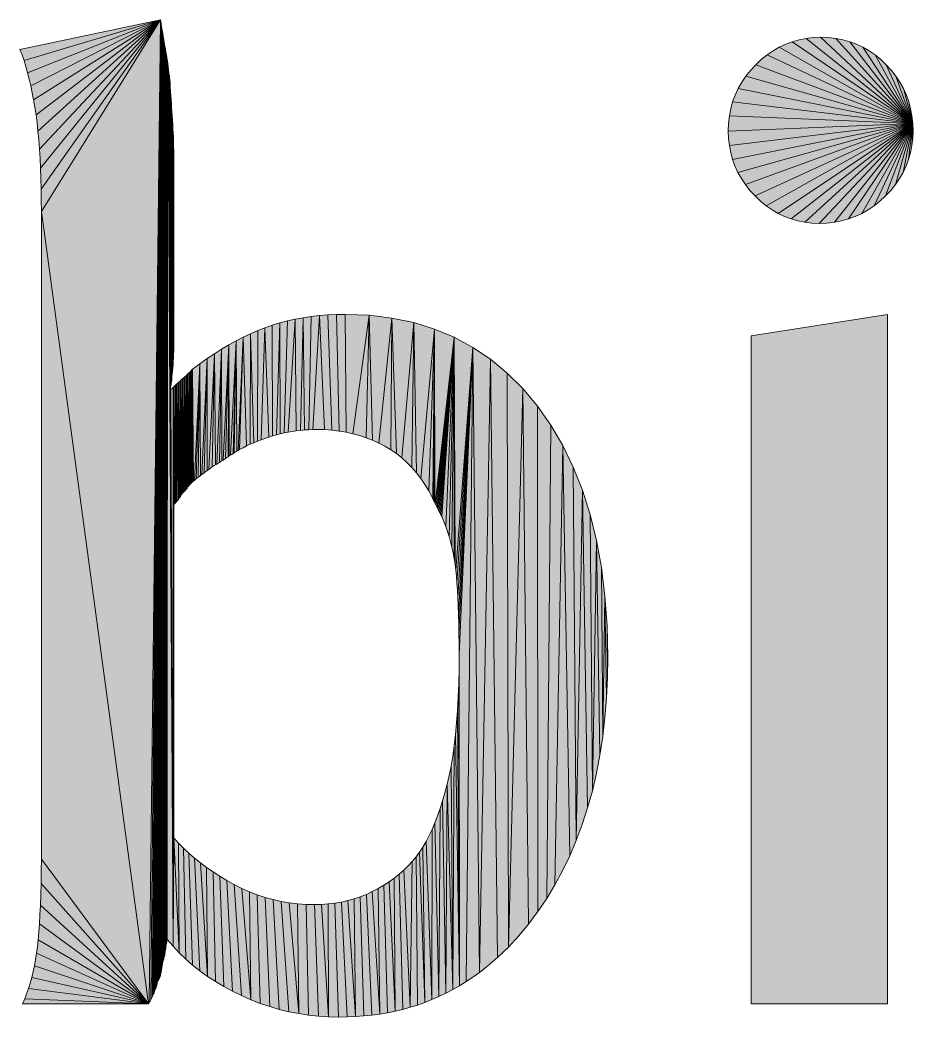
# Model space of a CAD drawing. Header units: inches. Extents: x 0 to 841, y 0 to 594.
# Drawn here: x 773.41 to 778.22, y 62.63 to 68 of the extents above; entities that cross this region are included whole.
import ezdxf

# ---------------------------------------------------------------- set-up
doc = ezdxf.new("R2010")
doc.units = ezdxf.units.IN
doc.header["$MEASUREMENT"] = 0
doc.layers.add('BG 0', color=7, linetype='Continuous')

msp = doc.modelspace()

# ---------------------------------------------------------------- hatches: boundary and pattern name
at = {"layer": 'BG 0', "linetype": 'Continuous'}
for points in [[(774.168, 67.9966), (773.4115, 67.8381), (773.4227, 67.8087), (773.4334, 67.7779)], [(774.168, 67.9966), (773.4334, 67.7779), (773.4435, 67.7458), (773.453, 67.7125)], [(774.168, 67.9966), (773.453, 67.7125), (773.4619, 67.6778), (773.4703, 67.6419)], [(774.168, 67.9966), (773.4703, 67.6419), (773.4781, 67.6046), (773.4853, 67.5661)], [(774.168, 67.9966), (773.4853, 67.5661), (773.4919, 67.5262), (773.4979, 67.4851)], [(774.168, 67.9966), (773.4979, 67.4851), (773.5034, 67.4423), (773.5084, 67.3974)], [(774.168, 67.9966), (773.5084, 67.3974), (773.5127, 67.3506), (773.5164, 67.3018)], [(774.168, 67.9966), (773.5164, 67.3018), (773.5196, 67.2509), (773.5222, 67.198)], [(774.168, 67.9966), (773.5222, 67.198), (773.5242, 67.1431), (773.5256, 67.0862)], [(774.168, 67.9966), (773.5256, 67.0862), (773.5265, 67.0273), (773.5268, 66.9663)], [(774.1032, 62.701), (774.1074, 62.7081), (774.168, 67.9966), (773.5268, 66.9663)], [(774.168, 67.9966), (774.1074, 62.7081), (774.1114, 62.7151), (774.1152, 62.7219)], [(774.168, 67.9966), (774.1152, 62.7219), (774.1188, 62.7287), (774.1221, 62.7352)], [(774.168, 67.9966), (774.1221, 62.7352), (774.1252, 62.7416), (774.1282, 62.7479)], [(774.168, 67.9966), (774.1282, 62.7479), (774.1309, 62.754), (774.1333, 62.76)], [(774.168, 67.9966), (774.1333, 62.76), (774.1356, 62.7658), (774.1378, 62.7716)], [(774.168, 67.9966), (774.1378, 62.7716), (774.1398, 62.7773), (774.1418, 62.7831)], [(774.168, 67.9966), (774.1418, 62.7831), (774.1437, 62.7889), (774.1455, 62.7946)], [(774.168, 67.9966), (774.1455, 62.7946), (774.1473, 62.8004), (774.149, 62.8062)], [(774.168, 67.9966), (774.149, 62.8062), (774.1506, 62.8119), (774.1521, 62.8177)], [(774.168, 67.9966), (774.1521, 62.8177), (774.1536, 62.8235), (774.1564, 62.8279)], [(774.168, 67.9966), (774.1564, 62.8279), (774.159, 62.8324), (774.1613, 62.8371)], [(774.168, 67.9966), (774.1613, 62.8371), (774.1634, 62.8419), (774.1653, 62.8469)], [(774.1653, 62.8469), (774.167, 62.852), (774.1685, 62.8573), (774.168, 67.9966)], [(774.168, 67.9966), (774.1685, 62.8573), (774.1698, 62.8626), (774.1709, 67.978)], [(774.1709, 67.978), (774.1716, 62.8739), (774.1724, 62.8797), (774.1738, 67.9597)], [(774.1738, 67.9597), (774.1741, 62.8912), (774.1751, 62.8969), (774.1767, 67.9417)], [(774.1751, 62.8969), (774.1761, 62.9027), (774.1772, 62.9085), (774.1767, 67.9417)], [(774.1767, 67.9417), (774.1772, 62.9085), (774.1785, 62.9143), (774.1796, 67.924)], [(774.1824, 67.9066), (774.1796, 67.924), (774.1797, 62.92), (774.181, 62.9258)], [(774.1824, 67.9066), (774.181, 62.9258), (774.1824, 62.9315), (774.1839, 62.9359)], [(774.1824, 67.9066), (774.1839, 62.9359), (774.1854, 67.8894)], [(778.2158, 67.4398), (777.7201, 67.903), (777.6803, 67.9015), (777.6415, 67.897)], [(778.2158, 67.4398), (777.8011, 67.897), (777.7612, 67.9015), (777.7201, 67.903)], [(774.1839, 62.9359), (774.1852, 62.9405), (774.1864, 62.9452), (774.1854, 67.8894)], [(774.1854, 67.8894), (774.1864, 62.9452), (774.1876, 62.95), (774.1882, 67.8726)], [(774.1911, 67.856), (774.1882, 67.8726), (774.1887, 62.955), (774.1898, 62.9601)], [(774.194, 67.8397), (774.1911, 67.856), (774.1917, 62.9708), (774.1925, 62.9763)], [(778.2158, 67.4398), (777.4975, 67.8498), (777.4641, 67.8306), (777.4319, 67.8084)], [(778.2158, 67.4398), (777.5673, 67.8793), (777.5319, 67.866), (777.4975, 67.8498)], [(778.2158, 67.4398), (777.6415, 67.897), (777.6039, 67.8897), (777.5673, 67.8793)], [(778.2158, 67.4398), (777.8768, 67.8793), (777.8396, 67.8897), (777.8011, 67.897)], [(778.2158, 67.4398), (777.9475, 67.8498), (777.9128, 67.866), (777.8768, 67.8793)], [(778.2158, 67.4398), (778.0129, 67.8084), (777.9808, 67.8306), (777.9475, 67.8498)], [(774.1969, 67.8237), (774.194, 67.8397), (774.194, 62.9878), (774.1948, 62.9938)], [(774.1997, 67.8079), (774.1969, 67.8237), (774.1977, 63.0126), (774.1989, 63.0192)], [(774.1997, 67.8079), (774.1989, 63.0192), (774.2, 63.0258), (774.2023, 67.792)], [(778.2158, 67.4398), (777.4319, 67.8084), (777.4007, 67.7833), (777.3707, 67.7553)], [(778.2158, 67.4398), (778.0731, 67.7553), (778.0436, 67.7833), (778.0129, 67.8084)], [(774.2, 63.0258), (774.2013, 63.0327), (774.2027, 63.0397), (774.2023, 67.792)], [(774.2023, 67.792), (774.2027, 63.0397), (774.204, 63.0468), (774.2049, 67.7762)], [(774.2353, 63.0101), (774.2073, 67.7603), (774.2049, 67.7762), (774.204, 63.0468)], [(774.2353, 63.0101), (774.2243, 66.0066), (774.2185, 66.0009), (774.2073, 67.7603)], [(774.2185, 66.0009), (774.2115, 67.7286), (774.2094, 67.7444), (774.2073, 67.7603)], [(778.2158, 67.4398), (777.3707, 67.7553), (777.3426, 67.7251), (777.3175, 67.6937)], [(778.2158, 67.4398), (778.125, 67.6937), (778.1005, 67.7251), (778.0731, 67.7553)], [(774.2185, 66.0009), (774.2153, 67.6969), (774.2135, 67.7127), (774.2115, 67.7286)], [(778.2158, 67.4398), (777.3175, 67.6937), (777.2953, 67.6611), (777.2761, 67.6273)], [(778.2158, 67.4398), (778.1654, 67.6273), (778.1466, 67.6611), (778.125, 67.6937)], [(778.2158, 67.4398), (777.2761, 67.6273), (777.2599, 67.5922), (777.2465, 67.556)], [(778.2158, 67.4398), (778.1942, 67.556), (778.1812, 67.5922), (778.1654, 67.6273)], [(778.2158, 67.4398), (777.2465, 67.556), (777.2362, 67.5184), (777.2289, 67.4797)], [(778.2158, 67.4398), (778.2115, 67.4797), (778.2043, 67.5184), (778.1942, 67.556)], [(778.2158, 67.4398), (777.2289, 67.4797), (777.2244, 67.4398), (777.2229, 67.3986)], [(778.2158, 67.4398), (777.2229, 67.3986), (777.2244, 67.3588), (777.2287, 67.3201)], [(778.2158, 67.4398), (777.2287, 67.3201), (777.2359, 67.2824), (777.246, 67.2459)], [(778.2158, 67.4398), (777.246, 67.2459), (777.259, 67.2104), (777.2748, 67.176)], [(778.2158, 67.4398), (777.2748, 67.176), (777.2935, 67.1427), (777.3152, 67.1104)], [(778.2158, 67.4398), (777.3152, 67.1104), (777.3396, 67.0793), (777.367, 67.0491)], [(778.2158, 67.4398), (777.367, 67.0491), (777.3964, 67.0211), (777.427, 66.996)], [(778.2158, 67.4398), (777.427, 66.996), (777.4587, 66.9739), (777.4915, 66.9546)], [(778.2158, 67.4398), (777.4915, 66.9546), (777.5256, 66.9384), (777.5607, 66.9251)], [(778.2158, 67.4398), (777.5607, 66.9251), (777.597, 66.9148), (777.6345, 66.9074)], [(778.2158, 67.4398), (777.6345, 66.9074), (777.6731, 66.9029), (777.7129, 66.9014)], [(778.2158, 67.4398), (777.7129, 66.9014), (777.7541, 66.9029), (777.794, 66.9074)], [(778.2158, 67.4398), (777.794, 66.9074), (777.8327, 66.9148), (777.8702, 66.9251)], [(778.2158, 67.4398), (777.8702, 66.9251), (777.9065, 66.9384), (777.9416, 66.9546)], [(778.2158, 67.4398), (777.9416, 66.9546), (777.9754, 66.9739), (778.008, 66.996)], [(778.2158, 67.4398), (778.008, 66.996), (778.0394, 67.0211), (778.0695, 67.0491)], [(778.2158, 67.4398), (778.0695, 67.0491), (778.0976, 67.0793), (778.1227, 67.1104)], [(778.2158, 67.4398), (778.1227, 67.1104), (778.1448, 67.1427), (778.164, 67.176)], [(778.2158, 67.4398), (778.164, 67.176), (778.1803, 67.2104), (778.1936, 67.2459)], [(778.2158, 67.4398), (778.1936, 67.2459), (778.2039, 67.2824), (778.2113, 67.3201)], [(778.2158, 67.4398), (778.2113, 67.3201), (778.2157, 67.3588), (778.2172, 67.3986)], [(774.1032, 62.701), (773.5268, 66.9663), (773.5268, 63.5511), (773.5266, 63.4796)], [(774.979, 66.4), (774.9354, 66.3935), (774.9428, 65.7893), (774.9653, 65.7907)], [(774.979, 66.4), (774.9653, 65.7907), (774.9881, 65.7916), (775.0235, 66.405)], [(774.9881, 65.7916), (775.011, 65.7919), (775.0509, 65.791), (775.0235, 66.405)], [(775.0235, 66.405), (775.0509, 65.791), (775.0901, 65.7883), (775.0689, 66.4086)], [(775.0689, 66.4086), (775.0901, 65.7883), (775.1285, 65.7838), (775.1152, 66.4108)], [(775.1152, 66.4108), (775.1285, 65.7838), (775.166, 65.7775), (775.1623, 66.4115)], [(775.2907, 66.4066), (775.1623, 66.4115), (775.166, 65.7775), (775.2028, 65.7694)], [(775.2907, 66.4066), (775.2028, 65.7694), (775.2388, 65.7595), (775.274, 65.7478)], [(775.2907, 66.4066), (775.274, 65.7478), (775.3084, 65.7343)], [(775.4135, 66.3918), (775.2907, 66.4066), (775.3084, 65.7343), (775.342, 65.719)], [(778.0803, 66.4115), (777.3454, 66.2963), (777.3454, 62.701), (778.0803, 62.701)], [(774.73, 66.3395), (774.7499, 65.7507), (774.7705, 65.7571), (774.7694, 66.3532)], [(774.7694, 66.3532), (774.7705, 65.7571), (774.7913, 65.7631), (774.8096, 66.3654)], [(774.8096, 66.3654), (774.7913, 65.7631), (774.8122, 65.7686)], [(774.8507, 66.3762), (774.8096, 66.3654), (774.8122, 65.7686), (774.8335, 65.7735)], [(774.8507, 66.3762), (774.8335, 65.7735), (774.8549, 65.7778), (774.8926, 66.3856)], [(774.8549, 65.7778), (774.8766, 65.7815), (774.8985, 65.7847), (774.8926, 66.3856)], [(774.8926, 66.3856), (774.8985, 65.7847), (774.9205, 65.7873), (774.9354, 66.3935)], [(774.9354, 66.3935), (774.9205, 65.7873), (774.9428, 65.7893)], [(775.4135, 66.3918), (775.342, 65.719), (775.3748, 65.7018), (775.4066, 65.6829)], [(775.4135, 66.3918), (775.4066, 65.6829), (775.4369, 65.6619)], [(775.5307, 66.3671), (775.4135, 66.3918), (775.4369, 65.6619), (775.466, 65.639)], [(775.5307, 66.3671), (775.466, 65.639), (775.4936, 65.6142), (775.5199, 65.5875)], [(775.5307, 66.3671), (775.5199, 65.5875), (775.5447, 65.5587)], [(775.6425, 66.3326), (775.5307, 66.3671), (775.5447, 65.5587), (775.5683, 65.5281)], [(774.6133, 66.2891), (774.631, 65.7031), (774.6503, 65.7121), (774.6522, 66.3075)], [(774.6522, 66.3075), (774.6503, 65.7121), (774.6698, 65.7207)], [(774.6911, 66.3243), (774.6522, 66.3075), (774.6698, 65.7207), (774.6895, 65.7289)], [(774.6911, 66.3243), (774.6895, 65.7289), (774.7094, 65.7366), (774.73, 66.3395)], [(774.7094, 65.7366), (774.7296, 65.7438), (774.7499, 65.7507), (774.73, 66.3395)], [(775.6425, 66.3326), (775.5683, 65.5281), (775.5905, 65.4955), (775.6112, 65.4609)], [(775.6425, 66.3326), (775.6112, 65.4609), (775.6307, 65.4244), (775.6335, 65.4187)], [(775.6425, 66.3326), (775.6335, 65.4187), (775.6362, 65.4132), (775.639, 65.4078)], [(775.6425, 66.3326), (775.639, 65.4078), (775.6416, 65.4025), (775.6441, 65.3975)], [(775.7486, 66.2881), (775.6425, 66.3326), (775.6441, 65.3975), (775.6466, 65.3925)], [(774.5355, 66.2476), (774.4966, 66.2245), (774.4982, 65.6233), (774.5049, 65.6276)], [(774.5355, 66.2476), (774.5049, 65.6276), (774.5116, 65.6319), (774.5182, 65.6363)], [(774.5355, 66.2476), (774.5182, 65.6363), (774.5247, 65.6406), (774.5312, 65.6449)], [(774.5355, 66.2476), (774.5312, 65.6449), (774.5378, 65.6493)], [(774.5744, 66.2691), (774.5355, 66.2476), (774.5378, 65.6493), (774.5444, 65.6536)], [(774.5744, 66.2691), (774.5444, 65.6536), (774.5512, 65.6579), (774.558, 65.6622)], [(774.5744, 66.2691), (774.558, 65.6622), (774.5649, 65.6665)], [(774.5649, 65.6665), (774.5718, 65.6709), (774.5788, 65.6752), (774.5744, 66.2691)], [(774.5744, 66.2691), (774.5788, 65.6752), (774.5859, 65.6795), (774.6133, 66.2891)], [(774.6133, 66.2891), (774.5859, 65.6795), (774.5931, 65.6838)], [(774.5931, 65.6838), (774.612, 65.6937), (774.631, 65.7031), (774.6133, 66.2891)], [(775.7486, 66.2881), (775.6466, 65.3925), (775.649, 65.3877), (775.6514, 65.3829)], [(775.7486, 66.2881), (775.6514, 65.3829), (775.6536, 65.3784), (775.6559, 65.374)], [(775.7486, 66.2881), (775.6559, 65.374), (775.6581, 65.3696), (775.6603, 65.3651)], [(775.7486, 66.2881), (775.6603, 65.3651), (775.6627, 65.3604), (775.6651, 65.3556)], [(775.7486, 66.2881), (775.6651, 65.3556), (775.6676, 65.3506), (775.6701, 65.3455)], [(775.7486, 66.2881), (775.6701, 65.3455), (775.6728, 65.3402), (775.6755, 65.3348)], [(775.7486, 66.2881), (775.6755, 65.3348), (775.6782, 65.3293), (775.681, 65.3236)], [(775.7486, 66.2881), (775.681, 65.3236), (775.6922, 65.2974), (775.7026, 65.2706)], [(775.7486, 66.2881), (775.7026, 65.2706), (775.7121, 65.2432), (775.7208, 65.2152)], [(775.7486, 66.2881), (775.7208, 65.2152), (775.7288, 65.1867), (775.736, 65.1576)], [(775.7486, 66.2881), (775.736, 65.1576), (775.7424, 65.1279), (775.7479, 65.0976)], [(775.7486, 66.2881), (775.7479, 65.0976), (775.7527, 65.0668)], [(775.8492, 66.2339), (775.7486, 66.2881), (775.7527, 65.0668), (775.7567, 65.0354)], [(774.4577, 66.1998), (774.4188, 66.1735), (774.4194, 65.5709), (774.4279, 65.577)], [(774.4577, 66.1998), (774.4279, 65.577), (774.4369, 65.5835), (774.4464, 65.5903)], [(774.4577, 66.1998), (774.4464, 65.5903), (774.4562, 65.5973), (774.4634, 65.6017)], [(774.4966, 66.2245), (774.4577, 66.1998), (774.4634, 65.6017), (774.4705, 65.606)], [(774.4966, 66.2245), (774.4705, 65.606), (774.4775, 65.6103), (774.4845, 65.6147)], [(774.4966, 66.2245), (774.4845, 65.6147), (774.4914, 65.619), (774.4982, 65.6233)], [(775.8492, 66.2339), (775.7567, 65.0354), (775.7601, 65.0023), (775.7632, 64.9665)], [(775.8492, 66.2339), (775.7632, 64.9665), (775.7659, 64.928), (775.7683, 64.8867)], [(775.8492, 66.2339), (775.7683, 64.8867), (775.7702, 64.8426), (775.7718, 64.7959)], [(775.8492, 66.2339), (775.7718, 64.7959), (775.7731, 64.7464), (775.774, 64.6941)], [(775.8492, 66.2339), (775.774, 64.6941), (775.7746, 64.6392), (775.7747, 64.5815)], [(775.8492, 66.2339), (775.7747, 64.5815), (775.777, 62.7975), (775.8131, 62.8199)], [(775.8492, 66.2339), (775.8131, 62.8199), (775.8488, 62.8436), (775.8841, 62.8688)], [(775.8492, 66.2339), (775.8841, 62.8688), (775.9443, 66.1697)], [(774.3799, 66.1456), (774.3409, 66.1161), (774.345, 65.5138), (774.35, 65.5181)], [(774.3799, 66.1456), (774.35, 65.5181), (774.355, 65.5224), (774.3603, 65.5268)], [(774.3799, 66.1456), (774.3603, 65.5268), (774.3657, 65.5311), (774.3713, 65.5354)], [(774.3799, 66.1456), (774.3713, 65.5354), (774.377, 65.5397), (774.383, 65.5442)], [(774.4188, 66.1735), (774.3799, 66.1456), (774.383, 65.5442), (774.3894, 65.5489)], [(774.4188, 66.1735), (774.3894, 65.5489), (774.3962, 65.554), (774.4035, 65.5593)], [(774.4188, 66.1735), (774.4035, 65.5593), (774.4112, 65.565), (774.4194, 65.5709)], [(775.8841, 62.8688), (775.9188, 62.8955), (775.9808, 62.949), (775.9443, 66.1697)], [(775.9443, 66.1697), (775.9808, 62.949), (776.0398, 63.0059), (776.0338, 66.0957)], [(774.2926, 66.07), (774.2948, 65.4575), (774.2977, 65.4605), (774.2989, 66.0758)], [(774.3051, 66.0815), (774.2989, 66.0758), (774.2992, 65.462), (774.3006, 65.4635)], [(774.3051, 66.0815), (774.3006, 65.4635), (774.3021, 65.4651), (774.3035, 65.4668)], [(774.3035, 65.4668), (774.3049, 65.4686), (774.3064, 65.4704), (774.3051, 66.0815)], [(774.3051, 66.0815), (774.3064, 65.4704), (774.3078, 65.4723), (774.3112, 66.0873)], [(774.3093, 65.4743), (774.3107, 65.4763), (774.3121, 65.4785), (774.3112, 66.0873)], [(774.3112, 66.0873), (774.3121, 65.4785), (774.3136, 65.4806), (774.3173, 66.0931)], [(774.315, 65.4827), (774.3165, 65.4847), (774.3179, 65.4866), (774.3173, 66.0931)], [(774.3173, 66.0931), (774.3179, 65.4866), (774.3193, 65.4884), (774.3233, 66.0988)], [(774.3208, 65.4902), (774.3222, 65.4918), (774.3236, 65.4935), (774.3233, 66.0988)], [(774.3233, 66.0988), (774.3236, 65.4935), (774.3251, 65.495), (774.3293, 66.1046)], [(774.3251, 65.495), (774.3265, 65.4965), (774.331, 65.5008), (774.3293, 66.1046)], [(774.3293, 66.1046), (774.331, 65.5008), (774.3355, 65.5052), (774.3352, 66.1104)], [(774.3352, 66.1104), (774.3355, 65.5052), (774.3401, 65.5095), (774.3409, 66.1161)], [(774.3409, 66.1161), (774.3401, 65.5095), (774.345, 65.5138)], [(776.0338, 66.0957), (776.0398, 63.0059), (776.1178, 66.0117)], [(774.2443, 65.3927), (774.2421, 66.0239), (774.2361, 66.0181), (774.2401, 65.3884)], [(774.2483, 65.3969), (774.2482, 66.0297), (774.2421, 66.0239), (774.2443, 65.3927)], [(774.2544, 66.0354), (774.2482, 66.0297), (774.2483, 65.3969), (774.2521, 65.4011)], [(774.2544, 66.0354), (774.2521, 65.4011), (774.2556, 65.4052), (774.2606, 66.0412)], [(774.2556, 65.4052), (774.259, 65.4091), (774.2621, 65.413), (774.2606, 66.0412)], [(774.2606, 66.0412), (774.2621, 65.413), (774.265, 65.4169), (774.2669, 66.0469)], [(774.2669, 66.0469), (774.265, 65.4169), (774.2678, 65.4207)], [(774.2733, 66.0527), (774.2669, 66.0469), (774.2678, 65.4207), (774.2702, 65.4244)], [(774.2733, 66.0527), (774.2702, 65.4244), (774.2725, 65.428), (774.2747, 65.4316)], [(774.2797, 66.0585), (774.2733, 66.0527), (774.2747, 65.4316), (774.277, 65.4351)], [(774.2797, 66.0585), (774.277, 65.4351), (774.2793, 65.4385), (774.2817, 65.4419)], [(774.2797, 66.0585), (774.2817, 65.4419), (774.2861, 66.0643)], [(774.2817, 65.4419), (774.2842, 65.4452), (774.2868, 65.4484), (774.2861, 66.0643)], [(774.2861, 66.0643), (774.2868, 65.4484), (774.2894, 65.4515), (774.2926, 66.07)], [(774.2894, 65.4515), (774.2921, 65.4545), (774.2948, 65.4575), (774.2926, 66.07)], [(774.2353, 63.0101), (774.2361, 66.0181), (774.2302, 66.0124), (774.2243, 66.0066)], [(774.2401, 65.3884), (774.2361, 66.0181), (774.2353, 63.0101), (774.2401, 63.5944)], [(776.0398, 63.0059), (776.0958, 63.0661), (776.1488, 63.1295), (776.1178, 66.0117)], [(776.1178, 66.0117), (776.1488, 63.1295), (776.1989, 63.1963), (776.1962, 65.918)], [(776.2681, 65.8156), (776.1962, 65.918), (776.1989, 63.1963), (776.2461, 63.2664)], [(776.2681, 65.8156), (776.2461, 63.2664), (776.2903, 63.3399), (776.3324, 65.706)], [(776.2903, 63.3399), (776.3315, 63.4166), (776.3698, 63.4966), (776.3324, 65.706)], [(776.3324, 65.706), (776.3698, 63.4966), (776.4052, 63.58), (776.3891, 65.5891)], [(776.3891, 65.5891), (776.4052, 63.58), (776.4383, 65.465)], [(776.4052, 63.58), (776.4373, 63.6664), (776.4661, 63.7555), (776.4383, 65.465)], [(776.4383, 65.465), (776.4661, 63.7555), (776.4915, 63.8473), (776.4799, 65.3335)], [(776.4799, 65.3335), (776.4915, 63.8473), (776.5139, 65.1948)], [(776.4915, 63.8473), (776.5136, 63.942), (776.5322, 64.0393), (776.5139, 65.1948)], [(776.5139, 65.1948), (776.5322, 64.0393), (776.5474, 64.1394), (776.5404, 65.0487)], [(776.5404, 65.0487), (776.5474, 64.1394), (776.5593, 64.8954)], [(776.5474, 64.1394), (776.5592, 64.2422), (776.5677, 64.3477), (776.5593, 64.8954)], [(776.5593, 64.8954), (776.5677, 64.3477), (776.5728, 64.456), (776.5707, 64.7349)], [(776.5707, 64.7349), (776.5728, 64.456), (776.5745, 64.5671)], [(775.777, 62.7975), (775.7747, 64.5815), (775.7742, 64.501), (775.7726, 64.424)], [(775.777, 62.7975), (775.7726, 64.424), (775.7699, 64.3503), (775.7661, 64.28)], [(775.777, 62.7975), (775.7661, 64.28), (775.7612, 64.2131), (775.7553, 64.1496)], [(775.777, 62.7975), (775.7553, 64.1496), (775.7483, 64.0895), (775.7405, 62.7766)], [(775.7405, 62.7766), (775.7483, 64.0895), (775.7402, 64.0328), (775.731, 63.9794)], [(775.7405, 62.7766), (775.731, 63.9794), (775.7207, 63.9294), (775.7096, 63.8821)], [(775.7036, 62.7572), (775.7096, 63.8821), (775.6978, 63.8367), (775.6854, 63.7934)], [(775.7405, 62.7766), (775.7096, 63.8821), (775.7036, 62.7572)], [(775.7036, 62.7572), (775.6854, 63.7934), (775.6723, 63.7519), (775.6661, 62.7392)], [(775.6661, 62.7392), (775.6723, 63.7519), (775.6586, 63.7124), (775.6442, 63.6748)], [(775.6661, 62.7392), (775.6442, 63.6748), (775.6292, 63.6392), (775.6283, 62.7226)], [(775.6292, 63.6392), (775.6135, 63.6055), (775.5972, 63.5737), (775.6283, 62.7226)], [(774.2401, 63.5944), (774.2353, 63.0101), (774.2685, 62.9748)], [(774.2685, 62.9748), (774.2654, 63.5659), (774.2401, 63.5944)], [(774.3036, 62.9409), (774.2922, 63.5382), (774.2654, 63.5659), (774.2685, 62.9748)], [(775.6283, 62.7226), (775.5972, 63.5737), (775.5802, 63.544), (775.5901, 62.7075)], [(774.3407, 62.9085), (774.3207, 63.5112), (774.2922, 63.5382), (774.3036, 62.9409)], [(774.3797, 62.8775), (774.3508, 63.4849), (774.3207, 63.5112), (774.3407, 62.9085)], [(775.5514, 62.6938), (775.5901, 62.7075), (775.5623, 63.5171), (775.5429, 63.4912)], [(775.5901, 62.7075), (775.5802, 63.544), (775.5623, 63.5171)], [(774.1032, 62.701), (773.5266, 63.4796), (773.5259, 63.4118), (773.5248, 63.3479)], [(774.4206, 62.848), (774.3824, 63.4593), (774.3508, 63.4849), (774.3797, 62.8775)], [(774.4206, 62.848), (774.4156, 63.4344), (774.3824, 63.4593)], [(775.5221, 63.4664), (775.5001, 63.4425), (775.4766, 63.4197), (775.5121, 62.6815)], [(775.5514, 62.6938), (775.5429, 63.4912), (775.5221, 63.4664), (775.5121, 62.6815)], [(774.4636, 62.8199), (774.4504, 63.4103), (774.4156, 63.4344), (774.4206, 62.848)], [(774.5084, 62.7932), (774.4868, 63.3869), (774.4504, 63.4103), (774.4636, 62.8199)], [(775.4721, 62.6704), (775.4518, 63.3978), (775.4256, 63.377), (775.4314, 62.6607)], [(775.5121, 62.6815), (775.4766, 63.4197), (775.4518, 63.3978), (775.4721, 62.6704)], [(774.1032, 62.701), (773.5248, 63.3479), (773.5233, 63.2878), (773.5214, 63.2314)], [(774.5552, 62.768), (774.5247, 63.3642), (774.4868, 63.3869), (774.5084, 62.7932)], [(774.6039, 62.7442), (774.5643, 63.3422), (774.5247, 63.3642), (774.5552, 62.768)], [(774.6539, 62.7223), (774.605, 63.3217), (774.5643, 63.3422), (774.6039, 62.7442)], [(775.39, 62.6523), (775.3691, 63.3384), (775.3388, 63.3206), (775.3479, 62.6451)], [(775.4314, 62.6607), (775.3981, 63.3572), (775.3691, 63.3384), (775.39, 62.6523)], [(775.4314, 62.6607), (775.4256, 63.377), (775.3981, 63.3572)], [(774.6539, 62.7223), (774.6461, 63.3033), (774.605, 63.3217)], [(774.7044, 62.7027), (774.688, 63.2871), (774.6461, 63.3033), (774.6539, 62.7223)], [(774.7554, 62.6854), (774.7303, 63.2731), (774.688, 63.2871), (774.7044, 62.7027)], [(775.305, 62.6393), (775.2756, 63.2895), (775.243, 63.2765), (775.2614, 62.6348)], [(775.3479, 62.6451), (775.3075, 63.3042), (775.2756, 63.2895), (775.305, 62.6393)], [(775.3479, 62.6451), (775.3388, 63.3206), (775.3075, 63.3042)], [(774.1032, 62.701), (773.5214, 63.2314), (773.519, 63.179), (773.5162, 63.1303)], [(774.8069, 62.6704), (774.7733, 63.2612), (774.7303, 63.2731), (774.7554, 62.6854)], [(774.8588, 62.6578), (774.8168, 63.2515), (774.7733, 63.2612), (774.8069, 62.6704)], [(774.9113, 62.6474), (774.8609, 63.2439), (774.8168, 63.2515), (774.8588, 62.6578)], [(774.9113, 62.6474), (774.9056, 63.2385), (774.8609, 63.2439)], [(774.9643, 62.6393), (774.9508, 63.2352), (774.9056, 63.2385), (774.9113, 62.6474)], [(775.0178, 62.6335), (774.9966, 63.2341), (774.9508, 63.2352), (774.9643, 62.6393)], [(775.0718, 62.6301), (775.0337, 63.235), (774.9966, 63.2341), (775.0178, 62.6335)], [(775.0718, 62.6301), (775.0702, 63.2376), (775.0337, 63.235)], [(775.1263, 62.6289), (775.1061, 63.2419), (775.0702, 63.2376), (775.0718, 62.6301)], [(775.172, 62.6296), (775.1413, 63.248), (775.1061, 63.2419), (775.1263, 62.6289)], [(775.2171, 62.6315), (775.1758, 63.2557), (775.1413, 63.248), (775.172, 62.6296)], [(775.2171, 62.6315), (775.2097, 63.2653), (775.1758, 63.2557)], [(775.2614, 62.6348), (775.243, 63.2765), (775.2097, 63.2653), (775.2171, 62.6315)], [(774.1032, 62.701), (773.5162, 63.1303), (773.513, 63.0855), (773.5093, 63.0444)], [(774.1032, 62.701), (773.5093, 63.0444), (773.5052, 63.0072), (773.5005, 62.9723)], [(774.1032, 62.701), (773.5005, 62.9723), (773.4951, 62.9384), (773.489, 62.9055)], [(774.1032, 62.701), (773.489, 62.9055), (773.4821, 62.8735), (773.4746, 62.8424)], [(774.1032, 62.701), (773.4746, 62.8424), (773.4663, 62.8122), (773.4572, 62.783)], [(774.1032, 62.701), (773.4572, 62.783), (773.4475, 62.7547), (773.4371, 62.7274)], [(774.1032, 62.701), (773.4371, 62.7274), (773.4259, 62.701)]]:
    msp.add_hatch(color=7, dxfattribs=at).paths.add_polyline_path(points)

# ---------------------------------------------------------------- linework, layer by layer
at = {"layer": 'BG 0', "color": 7, "linetype": 'Continuous', "lineweight": 5}
for p, q in [((774.1796, 67.924), (774.1791, 62.9143)), ((774.1882, 67.8726), (774.1882, 62.95)), ((774.1907, 62.9601), (774.1911, 67.856)), ((774.194, 67.8397), (774.1933, 62.9763)), ((774.1958, 62.9938), (774.1969, 67.8237)), ((774.1969, 67.8237), (774.1972, 63.0062)), ((774.2161, 67.6969), (774.2185, 66.0009)), ((774.2194, 66.0009), (774.2177, 67.681)), ((774.2209, 66.0072), (774.2192, 67.6652)), ((774.2223, 66.0147), (774.2206, 67.6435)), ((774.2238, 66.0233), (774.2221, 67.6218)), ((774.2252, 66.0331), (774.2235, 67.6)), ((774.2267, 66.0441), (774.2249, 67.5781)), ((774.2281, 66.0562), (774.2264, 67.5562)), ((774.2295, 66.0694), (774.2278, 67.5342)), ((774.231, 66.0839), (774.2293, 67.5121)), ((774.2324, 66.0994), (774.2307, 67.49)), ((774.2338, 66.1161), (774.2322, 67.4677)), ((774.2351, 66.1336), (774.2336, 67.4454)), ((774.2362, 66.1513), (774.2349, 67.4228)), ((774.2372, 66.1693), (774.236, 67.3998)), ((774.238, 66.1876), (774.237, 67.3762)), ((774.2387, 66.2062), (774.2379, 67.3521)), ((774.2393, 66.2251), (774.2386, 67.3275)), ((774.2397, 66.2442), (774.2392, 67.3024)), ((774.2399, 66.2637), (774.2396, 67.2767)), ((774.2401, 66.2834), (774.2399, 67.2506)), ((774.2401, 66.3035), (774.2401, 67.224)), ((774.2401, 67.1968), (774.2401, 66.3064)), ((774.2401, 67.1968), (774.2401, 66.3124)), ((774.2401, 67.1968), (774.2401, 66.3188)), ((774.2401, 67.1968), (774.2401, 66.3254)), ((774.2401, 67.1968), (774.2401, 66.3323)), ((774.2401, 67.1968), (774.2401, 66.3394)), ((774.2401, 67.1968), (774.2401, 66.3464)), ((774.2401, 67.1968), (774.2401, 66.353)), ((774.2401, 67.1968), (774.2401, 66.3593)), ((774.2401, 67.1968), (774.2401, 66.3654)), ((774.3112, 66.0873), (774.3085, 65.4723)), ((774.3173, 66.0931), (774.3143, 65.4806)), ((774.3233, 66.0988), (774.3201, 65.4884)), ((774.2989, 66.0758), (774.2985, 65.4605))]:
    msp.add_line(p, q, dxfattribs=at)
for points in [[(774.168, 67.9966), (773.4115, 67.8381), (773.4227, 67.8087), (773.4334, 67.7779)], [(774.168, 67.9966), (773.4334, 67.7779), (773.4435, 67.7458), (773.453, 67.7125)], [(774.168, 67.9966), (773.453, 67.7125), (773.4619, 67.6778), (773.4703, 67.6419)], [(774.168, 67.9966), (773.4703, 67.6419), (773.4781, 67.6046), (773.4853, 67.5661)], [(774.168, 67.9966), (773.4853, 67.5661), (773.4919, 67.5262), (773.4979, 67.4851)], [(774.168, 67.9966), (773.4979, 67.4851), (773.5034, 67.4423), (773.5084, 67.3974)], [(774.168, 67.9966), (773.5084, 67.3974), (773.5127, 67.3506), (773.5164, 67.3018)], [(774.168, 67.9966), (773.5164, 67.3018), (773.5196, 67.2509), (773.5222, 67.198)], [(774.168, 67.9966), (773.5222, 67.198), (773.5242, 67.1431), (773.5256, 67.0862)], [(774.168, 67.9966), (773.5256, 67.0862), (773.5265, 67.0273), (773.5268, 66.9663)], [(774.1032, 62.701), (774.1074, 62.7081), (774.168, 67.9966), (773.5268, 66.9663)], [(774.168, 67.9966), (774.1074, 62.7081), (774.1114, 62.7151), (774.1152, 62.7219)], [(774.168, 67.9966), (774.1152, 62.7219), (774.1188, 62.7287), (774.1221, 62.7352)], [(774.168, 67.9966), (774.1221, 62.7352), (774.1252, 62.7416), (774.1282, 62.7479)], [(774.168, 67.9966), (774.1282, 62.7479), (774.1309, 62.754), (774.1333, 62.76)], [(774.168, 67.9966), (774.1333, 62.76), (774.1356, 62.7658), (774.1378, 62.7716)], [(774.168, 67.9966), (774.1378, 62.7716), (774.1398, 62.7773), (774.1418, 62.7831)], [(774.168, 67.9966), (774.1418, 62.7831), (774.1437, 62.7889), (774.1455, 62.7946)], [(774.168, 67.9966), (774.1455, 62.7946), (774.1473, 62.8004), (774.149, 62.8062)], [(774.168, 67.9966), (774.149, 62.8062), (774.1506, 62.8119), (774.1521, 62.8177)], [(774.168, 67.9966), (774.1521, 62.8177), (774.1536, 62.8235), (774.1564, 62.8279)], [(774.168, 67.9966), (774.1564, 62.8279), (774.159, 62.8324), (774.1613, 62.8371)], [(774.168, 67.9966), (774.1613, 62.8371), (774.1634, 62.8419), (774.1653, 62.8469)], [(774.1653, 62.8469), (774.167, 62.852), (774.1685, 62.8573), (774.168, 67.9966)], [(774.168, 67.9966), (774.1685, 62.8573), (774.1698, 62.8626), (774.1709, 67.978)], [(774.1698, 62.8626), (774.1708, 62.8682), (774.1716, 62.8739), (774.1709, 67.978)], [(774.1709, 67.978), (774.1716, 62.8739), (774.1724, 62.8797), (774.1738, 67.9597)], [(774.1724, 62.8797), (774.1732, 62.8854), (774.1741, 62.8912), (774.1738, 67.9597)], [(774.1738, 67.9597), (774.1741, 62.8912), (774.1751, 62.8969), (774.1767, 67.9417)], [(774.1751, 62.8969), (774.1761, 62.9027), (774.1772, 62.9085), (774.1767, 67.9417)], [(774.1767, 67.9417), (774.1772, 62.9085), (774.1785, 62.9143), (774.1796, 67.924)], [(774.1824, 67.9066), (774.1796, 67.924), (774.1797, 62.92), (774.181, 62.9258)], [(774.1824, 67.9066), (774.181, 62.9258), (774.1824, 62.9315), (774.1839, 62.9359)], [(774.1824, 67.9066), (774.1839, 62.9359), (774.1854, 67.8894)], [(778.2158, 67.4398), (777.7201, 67.903), (777.6803, 67.9015), (777.6415, 67.897)], [(778.2158, 67.4398), (777.8011, 67.897), (777.7612, 67.9015), (777.7201, 67.903)], [(774.1839, 62.9359), (774.1852, 62.9405), (774.1864, 62.9452), (774.1854, 67.8894)], [(774.1854, 67.8894), (774.1864, 62.9452), (774.1876, 62.95), (774.1882, 67.8726)], [(774.1911, 67.856), (774.1882, 67.8726), (774.1887, 62.955), (774.1898, 62.9601)], [(774.194, 67.8397), (774.1911, 67.856), (774.1917, 62.9708), (774.1925, 62.9763)], [(778.2158, 67.4398), (777.4975, 67.8498), (777.4641, 67.8306), (777.4319, 67.8084)], [(778.2158, 67.4398), (777.5673, 67.8793), (777.5319, 67.866), (777.4975, 67.8498)], [(778.2158, 67.4398), (777.6415, 67.897), (777.6039, 67.8897), (777.5673, 67.8793)], [(778.2158, 67.4398), (777.8768, 67.8793), (777.8396, 67.8897), (777.8011, 67.897)], [(778.2158, 67.4398), (777.9475, 67.8498), (777.9128, 67.866), (777.8768, 67.8793)], [(778.2158, 67.4398), (778.0129, 67.8084), (777.9808, 67.8306), (777.9475, 67.8498)], [(774.1969, 67.8237), (774.194, 67.8397), (774.194, 62.9878), (774.1948, 62.9938)], [(774.1997, 67.8079), (774.1969, 67.8237), (774.1977, 63.0126), (774.1989, 63.0192)], [(774.1997, 67.8079), (774.1989, 63.0192), (774.2, 63.0258), (774.2023, 67.792)], [(778.2158, 67.4398), (777.4319, 67.8084), (777.4007, 67.7833), (777.3707, 67.7553)], [(778.2158, 67.4398), (778.0731, 67.7553), (778.0436, 67.7833), (778.0129, 67.8084)], [(774.2, 63.0258), (774.2013, 63.0327), (774.2027, 63.0397), (774.2023, 67.792)], [(774.2023, 67.792), (774.2027, 63.0397), (774.204, 63.0468), (774.2049, 67.7762)], [(774.2353, 63.0101), (774.2073, 67.7603), (774.2049, 67.7762), (774.204, 63.0468)], [(774.2353, 63.0101), (774.2243, 66.0066), (774.2185, 66.0009), (774.2073, 67.7603)], [(774.2185, 66.0009), (774.2115, 67.7286), (774.2094, 67.7444), (774.2073, 67.7603)], [(778.2158, 67.4398), (777.3707, 67.7553), (777.3426, 67.7251), (777.3175, 67.6937)], [(778.2158, 67.4398), (778.125, 67.6937), (778.1005, 67.7251), (778.0731, 67.7553)], [(774.2185, 66.0009), (774.2153, 67.6969), (774.2135, 67.7127), (774.2115, 67.7286)], [(778.2158, 67.4398), (777.3175, 67.6937), (777.2953, 67.6611), (777.2761, 67.6273)], [(778.2158, 67.4398), (778.1654, 67.6273), (778.1466, 67.6611), (778.125, 67.6937)], [(778.2158, 67.4398), (777.2761, 67.6273), (777.2599, 67.5922), (777.2465, 67.556)], [(778.2158, 67.4398), (778.1942, 67.556), (778.1812, 67.5922), (778.1654, 67.6273)], [(778.2158, 67.4398), (777.2465, 67.556), (777.2362, 67.5184), (777.2289, 67.4797)], [(778.2158, 67.4398), (778.2115, 67.4797), (778.2043, 67.5184), (778.1942, 67.556)], [(778.2158, 67.4398), (777.2289, 67.4797), (777.2244, 67.4398), (777.2229, 67.3986)], [(778.2158, 67.4398), (777.2229, 67.3986), (777.2244, 67.3588), (777.2287, 67.3201)], [(778.2158, 67.4398), (777.2287, 67.3201), (777.2359, 67.2824), (777.246, 67.2459)], [(778.2158, 67.4398), (777.246, 67.2459), (777.259, 67.2104), (777.2748, 67.176)], [(778.2158, 67.4398), (777.2748, 67.176), (777.2935, 67.1427), (777.3152, 67.1104)], [(778.2158, 67.4398), (777.3152, 67.1104), (777.3396, 67.0793), (777.367, 67.0491)], [(778.2158, 67.4398), (777.367, 67.0491), (777.3964, 67.0211), (777.427, 66.996)], [(778.2158, 67.4398), (777.427, 66.996), (777.4587, 66.9739), (777.4915, 66.9546)], [(778.2158, 67.4398), (777.4915, 66.9546), (777.5256, 66.9384), (777.5607, 66.9251)], [(778.2158, 67.4398), (777.5607, 66.9251), (777.597, 66.9148), (777.6345, 66.9074)], [(778.2158, 67.4398), (777.6345, 66.9074), (777.6731, 66.9029), (777.7129, 66.9014)], [(778.2158, 67.4398), (777.7129, 66.9014), (777.7541, 66.9029), (777.794, 66.9074)], [(778.2158, 67.4398), (777.794, 66.9074), (777.8327, 66.9148), (777.8702, 66.9251)], [(778.2158, 67.4398), (777.8702, 66.9251), (777.9065, 66.9384), (777.9416, 66.9546)], [(778.2158, 67.4398), (777.9416, 66.9546), (777.9754, 66.9739), (778.008, 66.996)], [(778.2158, 67.4398), (778.008, 66.996), (778.0394, 67.0211), (778.0695, 67.0491)], [(778.2158, 67.4398), (778.0695, 67.0491), (778.0976, 67.0793), (778.1227, 67.1104)], [(778.2158, 67.4398), (778.1227, 67.1104), (778.1448, 67.1427), (778.164, 67.176)], [(778.2158, 67.4398), (778.164, 67.176), (778.1803, 67.2104), (778.1936, 67.2459)], [(778.2158, 67.4398), (778.1936, 67.2459), (778.2039, 67.2824), (778.2113, 67.3201)], [(778.2158, 67.4398), (778.2113, 67.3201), (778.2157, 67.3588), (778.2172, 67.3986)], [(774.1032, 62.701), (773.5268, 66.9663), (773.5268, 63.5511), (773.5266, 63.4796)], [(774.979, 66.4), (774.9354, 66.3935), (774.9428, 65.7893), (774.9653, 65.7907)], [(774.979, 66.4), (774.9653, 65.7907), (774.9881, 65.7916), (775.0235, 66.405)], [(774.9881, 65.7916), (775.011, 65.7919), (775.0509, 65.791), (775.0235, 66.405)], [(775.0235, 66.405), (775.0509, 65.791), (775.0901, 65.7883), (775.0689, 66.4086)], [(775.0689, 66.4086), (775.0901, 65.7883), (775.1285, 65.7838), (775.1152, 66.4108)], [(775.1152, 66.4108), (775.1285, 65.7838), (775.166, 65.7775), (775.1623, 66.4115)], [(775.2907, 66.4066), (775.1623, 66.4115), (775.166, 65.7775), (775.2028, 65.7694)], [(775.2907, 66.4066), (775.2028, 65.7694), (775.2388, 65.7595), (775.274, 65.7478)], [(775.2907, 66.4066), (775.274, 65.7478), (775.3084, 65.7343)], [(775.4135, 66.3918), (775.2907, 66.4066), (775.3084, 65.7343), (775.342, 65.719)], [(778.0803, 66.4115), (777.3454, 66.2963), (777.3454, 62.701), (778.0803, 62.701)], [(774.73, 66.3395), (774.7499, 65.7507), (774.7705, 65.7571), (774.7694, 66.3532)], [(774.7694, 66.3532), (774.7705, 65.7571), (774.7913, 65.7631), (774.8096, 66.3654)], [(774.8096, 66.3654), (774.7913, 65.7631), (774.8122, 65.7686)], [(774.8507, 66.3762), (774.8096, 66.3654), (774.8122, 65.7686), (774.8335, 65.7735)], [(774.8507, 66.3762), (774.8335, 65.7735), (774.8549, 65.7778), (774.8926, 66.3856)], [(774.8549, 65.7778), (774.8766, 65.7815), (774.8985, 65.7847), (774.8926, 66.3856)], [(774.8926, 66.3856), (774.8985, 65.7847), (774.9205, 65.7873), (774.9354, 66.3935)], [(774.9354, 66.3935), (774.9205, 65.7873), (774.9428, 65.7893)], [(775.4135, 66.3918), (775.342, 65.719), (775.3748, 65.7018), (775.4066, 65.6829)], [(775.4135, 66.3918), (775.4066, 65.6829), (775.4369, 65.6619)], [(775.5307, 66.3671), (775.4135, 66.3918), (775.4369, 65.6619), (775.466, 65.639)], [(775.5307, 66.3671), (775.466, 65.639), (775.4936, 65.6142), (775.5199, 65.5875)], [(775.5307, 66.3671), (775.5199, 65.5875), (775.5447, 65.5587)], [(775.6425, 66.3326), (775.5307, 66.3671), (775.5447, 65.5587), (775.5683, 65.5281)], [(774.6133, 66.2891), (774.631, 65.7031), (774.6503, 65.7121), (774.6522, 66.3075)], [(774.6522, 66.3075), (774.6503, 65.7121), (774.6698, 65.7207)], [(774.6911, 66.3243), (774.6522, 66.3075), (774.6698, 65.7207), (774.6895, 65.7289)], [(774.6911, 66.3243), (774.6895, 65.7289), (774.7094, 65.7366), (774.73, 66.3395)], [(774.7094, 65.7366), (774.7296, 65.7438), (774.7499, 65.7507), (774.73, 66.3395)], [(775.6425, 66.3326), (775.5683, 65.5281), (775.5905, 65.4955), (775.6112, 65.4609)], [(775.6425, 66.3326), (775.6112, 65.4609), (775.6307, 65.4244), (775.6335, 65.4187)], [(775.6425, 66.3326), (775.6335, 65.4187), (775.6362, 65.4132), (775.639, 65.4078)], [(775.6425, 66.3326), (775.639, 65.4078), (775.6416, 65.4025), (775.6441, 65.3975)], [(775.7486, 66.2881), (775.6425, 66.3326), (775.6441, 65.3975), (775.6466, 65.3925)], [(774.5355, 66.2476), (774.4966, 66.2245), (774.4982, 65.6233), (774.5049, 65.6276)], [(774.5355, 66.2476), (774.5049, 65.6276), (774.5116, 65.6319), (774.5182, 65.6363)], [(774.5355, 66.2476), (774.5182, 65.6363), (774.5247, 65.6406), (774.5312, 65.6449)], [(774.5355, 66.2476), (774.5312, 65.6449), (774.5378, 65.6493)], [(774.5744, 66.2691), (774.5355, 66.2476), (774.5378, 65.6493), (774.5444, 65.6536)], [(774.5744, 66.2691), (774.5444, 65.6536), (774.5512, 65.6579), (774.558, 65.6622)], [(774.5744, 66.2691), (774.558, 65.6622), (774.5649, 65.6665)], [(774.5649, 65.6665), (774.5718, 65.6709), (774.5788, 65.6752), (774.5744, 66.2691)], [(774.5744, 66.2691), (774.5788, 65.6752), (774.5859, 65.6795), (774.6133, 66.2891)], [(774.6133, 66.2891), (774.5859, 65.6795), (774.5931, 65.6838)], [(774.5931, 65.6838), (774.612, 65.6937), (774.631, 65.7031), (774.6133, 66.2891)], [(775.7486, 66.2881), (775.6466, 65.3925), (775.649, 65.3877), (775.6514, 65.3829)], [(775.7486, 66.2881), (775.6514, 65.3829), (775.6536, 65.3784), (775.6559, 65.374)], [(775.7486, 66.2881), (775.6559, 65.374), (775.6581, 65.3696), (775.6603, 65.3651)], [(775.7486, 66.2881), (775.6603, 65.3651), (775.6627, 65.3604), (775.6651, 65.3556)], [(775.7486, 66.2881), (775.6651, 65.3556), (775.6676, 65.3506), (775.6701, 65.3455)], [(775.7486, 66.2881), (775.6701, 65.3455), (775.6728, 65.3402), (775.6755, 65.3348)], [(775.7486, 66.2881), (775.6755, 65.3348), (775.6782, 65.3293), (775.681, 65.3236)], [(775.7486, 66.2881), (775.681, 65.3236), (775.6922, 65.2974), (775.7026, 65.2706)], [(775.7486, 66.2881), (775.7026, 65.2706), (775.7121, 65.2432), (775.7208, 65.2152)], [(775.7486, 66.2881), (775.7208, 65.2152), (775.7288, 65.1867), (775.736, 65.1576)], [(775.7486, 66.2881), (775.736, 65.1576), (775.7424, 65.1279), (775.7479, 65.0976)], [(775.7486, 66.2881), (775.7479, 65.0976), (775.7527, 65.0668)], [(775.8492, 66.2339), (775.7486, 66.2881), (775.7527, 65.0668), (775.7567, 65.0354)], [(774.4577, 66.1998), (774.4188, 66.1735), (774.4194, 65.5709), (774.4279, 65.577)], [(774.4577, 66.1998), (774.4279, 65.577), (774.4369, 65.5835), (774.4464, 65.5903)], [(774.4577, 66.1998), (774.4464, 65.5903), (774.4562, 65.5973), (774.4634, 65.6017)], [(774.4966, 66.2245), (774.4577, 66.1998), (774.4634, 65.6017), (774.4705, 65.606)], [(774.4966, 66.2245), (774.4705, 65.606), (774.4775, 65.6103), (774.4845, 65.6147)], [(774.4966, 66.2245), (774.4845, 65.6147), (774.4914, 65.619), (774.4982, 65.6233)], [(775.8492, 66.2339), (775.7567, 65.0354), (775.7601, 65.0023), (775.7632, 64.9665)], [(775.8492, 66.2339), (775.7632, 64.9665), (775.7659, 64.928), (775.7683, 64.8867)], [(775.8492, 66.2339), (775.7683, 64.8867), (775.7702, 64.8426), (775.7718, 64.7959)], [(775.8492, 66.2339), (775.7718, 64.7959), (775.7731, 64.7464), (775.774, 64.6941)], [(775.8492, 66.2339), (775.774, 64.6941), (775.7746, 64.6392), (775.7747, 64.5815)], [(775.8492, 66.2339), (775.7747, 64.5815), (775.777, 62.7975), (775.8131, 62.8199)], [(775.8492, 66.2339), (775.8131, 62.8199), (775.8488, 62.8436), (775.8841, 62.8688)], [(775.8492, 66.2339), (775.8841, 62.8688), (775.9443, 66.1697)], [(774.3799, 66.1456), (774.3409, 66.1161), (774.345, 65.5138), (774.35, 65.5181)], [(774.3799, 66.1456), (774.35, 65.5181), (774.355, 65.5224), (774.3603, 65.5268)], [(774.3799, 66.1456), (774.3603, 65.5268), (774.3657, 65.5311), (774.3713, 65.5354)], [(774.3799, 66.1456), (774.3713, 65.5354), (774.377, 65.5397), (774.383, 65.5442)], [(774.4188, 66.1735), (774.3799, 66.1456), (774.383, 65.5442), (774.3894, 65.5489)], [(774.4188, 66.1735), (774.3894, 65.5489), (774.3962, 65.554), (774.4035, 65.5593)], [(774.4188, 66.1735), (774.4035, 65.5593), (774.4112, 65.565), (774.4194, 65.5709)], [(775.8841, 62.8688), (775.9188, 62.8955), (775.9808, 62.949), (775.9443, 66.1697)], [(775.9443, 66.1697), (775.9808, 62.949), (776.0398, 63.0059), (776.0338, 66.0957)], [(774.3051, 66.0815), (774.2989, 66.0758), (774.2992, 65.462), (774.3006, 65.4635)], [(774.3051, 66.0815), (774.3006, 65.4635), (774.3021, 65.4651), (774.3035, 65.4668)], [(774.3035, 65.4668), (774.3049, 65.4686), (774.3064, 65.4704), (774.3051, 66.0815)], [(774.3051, 66.0815), (774.3064, 65.4704), (774.3078, 65.4723), (774.3112, 66.0873)], [(774.3093, 65.4743), (774.3107, 65.4763), (774.3121, 65.4785), (774.3112, 66.0873)], [(774.3112, 66.0873), (774.3121, 65.4785), (774.3136, 65.4806), (774.3173, 66.0931)], [(774.315, 65.4827), (774.3165, 65.4847), (774.3179, 65.4866), (774.3173, 66.0931)], [(774.3173, 66.0931), (774.3179, 65.4866), (774.3193, 65.4884), (774.3233, 66.0988)], [(774.3208, 65.4902), (774.3222, 65.4918), (774.3236, 65.4935), (774.3233, 66.0988)], [(774.3233, 66.0988), (774.3236, 65.4935), (774.3251, 65.495), (774.3293, 66.1046)], [(774.3251, 65.495), (774.3265, 65.4965), (774.331, 65.5008), (774.3293, 66.1046)], [(774.3293, 66.1046), (774.331, 65.5008), (774.3355, 65.5052), (774.3352, 66.1104)], [(774.3352, 66.1104), (774.3355, 65.5052), (774.3401, 65.5095), (774.3409, 66.1161)], [(774.3409, 66.1161), (774.3401, 65.5095), (774.345, 65.5138)], [(776.0338, 66.0957), (776.0398, 63.0059), (776.1178, 66.0117)], [(774.2443, 65.3927), (774.2421, 66.0239), (774.2361, 66.0181), (774.2401, 65.3884)], [(774.2483, 65.3969), (774.2482, 66.0297), (774.2421, 66.0239), (774.2443, 65.3927)], [(774.2544, 66.0354), (774.2482, 66.0297), (774.2483, 65.3969), (774.2521, 65.4011)], [(774.2544, 66.0354), (774.2521, 65.4011), (774.2556, 65.4052), (774.2606, 66.0412)], [(774.2556, 65.4052), (774.259, 65.4091), (774.2621, 65.413), (774.2606, 66.0412)], [(774.2606, 66.0412), (774.2621, 65.413), (774.265, 65.4169), (774.2669, 66.0469)], [(774.2669, 66.0469), (774.265, 65.4169), (774.2678, 65.4207)], [(774.2733, 66.0527), (774.2669, 66.0469), (774.2678, 65.4207), (774.2702, 65.4244)], [(774.2733, 66.0527), (774.2702, 65.4244), (774.2725, 65.428), (774.2747, 65.4316)], [(774.2797, 66.0585), (774.2733, 66.0527), (774.2747, 65.4316), (774.277, 65.4351)], [(774.2797, 66.0585), (774.277, 65.4351), (774.2793, 65.4385), (774.2817, 65.4419)], [(774.2797, 66.0585), (774.2817, 65.4419), (774.2861, 66.0643)], [(774.2817, 65.4419), (774.2842, 65.4452), (774.2868, 65.4484), (774.2861, 66.0643)], [(774.2861, 66.0643), (774.2868, 65.4484), (774.2894, 65.4515), (774.2926, 66.07)], [(774.2894, 65.4515), (774.2921, 65.4545), (774.2948, 65.4575), (774.2926, 66.07)], [(774.2926, 66.07), (774.2948, 65.4575), (774.2977, 65.4605), (774.2989, 66.0758)], [(774.2353, 63.0101), (774.2361, 66.0181), (774.2302, 66.0124), (774.2243, 66.0066)], [(774.2401, 65.3884), (774.2361, 66.0181), (774.2353, 63.0101), (774.2401, 63.5944)], [(776.0398, 63.0059), (776.0958, 63.0661), (776.1488, 63.1295), (776.1178, 66.0117)], [(776.1178, 66.0117), (776.1488, 63.1295), (776.1989, 63.1963), (776.1962, 65.918)], [(776.2681, 65.8156), (776.1962, 65.918), (776.1989, 63.1963), (776.2461, 63.2664)], [(776.2681, 65.8156), (776.2461, 63.2664), (776.2903, 63.3399), (776.3324, 65.706)], [(776.2903, 63.3399), (776.3315, 63.4166), (776.3698, 63.4966), (776.3324, 65.706)], [(776.3324, 65.706), (776.3698, 63.4966), (776.4052, 63.58), (776.3891, 65.5891)], [(776.3891, 65.5891), (776.4052, 63.58), (776.4383, 65.465)], [(776.4052, 63.58), (776.4373, 63.6664), (776.4661, 63.7555), (776.4383, 65.465)], [(776.4383, 65.465), (776.4661, 63.7555), (776.4915, 63.8473), (776.4799, 65.3335)], [(776.4799, 65.3335), (776.4915, 63.8473), (776.5139, 65.1948)], [(776.4915, 63.8473), (776.5136, 63.942), (776.5322, 64.0393), (776.5139, 65.1948)], [(776.5139, 65.1948), (776.5322, 64.0393), (776.5474, 64.1394), (776.5404, 65.0487)], [(776.5404, 65.0487), (776.5474, 64.1394), (776.5593, 64.8954)], [(776.5474, 64.1394), (776.5592, 64.2422), (776.5677, 64.3477), (776.5593, 64.8954)], [(776.5593, 64.8954), (776.5677, 64.3477), (776.5728, 64.456), (776.5707, 64.7349)], [(776.5707, 64.7349), (776.5728, 64.456), (776.5745, 64.5671)], [(775.777, 62.7975), (775.7747, 64.5815), (775.7742, 64.501), (775.7726, 64.424)], [(775.777, 62.7975), (775.7726, 64.424), (775.7699, 64.3503), (775.7661, 64.28)], [(775.777, 62.7975), (775.7661, 64.28), (775.7612, 64.2131), (775.7553, 64.1496)], [(775.777, 62.7975), (775.7553, 64.1496), (775.7483, 64.0895), (775.7405, 62.7766)], [(775.7405, 62.7766), (775.7483, 64.0895), (775.7402, 64.0328), (775.731, 63.9794)], [(775.7405, 62.7766), (775.731, 63.9794), (775.7207, 63.9294), (775.7096, 63.8821)], [(775.7036, 62.7572), (775.7096, 63.8821), (775.6978, 63.8367), (775.6854, 63.7934)], [(775.7405, 62.7766), (775.7096, 63.8821), (775.7036, 62.7572)], [(775.7036, 62.7572), (775.6854, 63.7934), (775.6723, 63.7519), (775.6661, 62.7392)], [(775.6661, 62.7392), (775.6723, 63.7519), (775.6586, 63.7124), (775.6442, 63.6748)], [(775.6661, 62.7392), (775.6442, 63.6748), (775.6292, 63.6392), (775.6283, 62.7226)], [(775.6292, 63.6392), (775.6135, 63.6055), (775.5972, 63.5737), (775.6283, 62.7226)], [(774.2401, 63.5944), (774.2353, 63.0101), (774.2685, 62.9748)], [(774.2685, 62.9748), (774.2654, 63.5659), (774.2401, 63.5944)], [(774.3036, 62.9409), (774.2922, 63.5382), (774.2654, 63.5659), (774.2685, 62.9748)], [(775.6283, 62.7226), (775.5972, 63.5737), (775.5802, 63.544), (775.5901, 62.7075)], [(774.3407, 62.9085), (774.3207, 63.5112), (774.2922, 63.5382), (774.3036, 62.9409)], [(774.3797, 62.8775), (774.3508, 63.4849), (774.3207, 63.5112), (774.3407, 62.9085)], [(775.5514, 62.6938), (775.5901, 62.7075), (775.5623, 63.5171), (775.5429, 63.4912)], [(775.5901, 62.7075), (775.5802, 63.544), (775.5623, 63.5171)], [(774.1032, 62.701), (773.5266, 63.4796), (773.5259, 63.4118), (773.5248, 63.3479)], [(774.4206, 62.848), (774.3824, 63.4593), (774.3508, 63.4849), (774.3797, 62.8775)], [(774.4206, 62.848), (774.4156, 63.4344), (774.3824, 63.4593)], [(775.5221, 63.4664), (775.5001, 63.4425), (775.4766, 63.4197), (775.5121, 62.6815)], [(775.5514, 62.6938), (775.5429, 63.4912), (775.5221, 63.4664), (775.5121, 62.6815)], [(774.4636, 62.8199), (774.4504, 63.4103), (774.4156, 63.4344), (774.4206, 62.848)], [(774.5084, 62.7932), (774.4868, 63.3869), (774.4504, 63.4103), (774.4636, 62.8199)], [(775.4721, 62.6704), (775.4518, 63.3978), (775.4256, 63.377), (775.4314, 62.6607)], [(775.5121, 62.6815), (775.4766, 63.4197), (775.4518, 63.3978), (775.4721, 62.6704)], [(774.1032, 62.701), (773.5248, 63.3479), (773.5233, 63.2878), (773.5214, 63.2314)], [(774.5552, 62.768), (774.5247, 63.3642), (774.4868, 63.3869), (774.5084, 62.7932)], [(774.6039, 62.7442), (774.5643, 63.3422), (774.5247, 63.3642), (774.5552, 62.768)], [(774.6539, 62.7223), (774.605, 63.3217), (774.5643, 63.3422), (774.6039, 62.7442)], [(775.39, 62.6523), (775.3691, 63.3384), (775.3388, 63.3206), (775.3479, 62.6451)], [(775.4314, 62.6607), (775.3981, 63.3572), (775.3691, 63.3384), (775.39, 62.6523)], [(775.4314, 62.6607), (775.4256, 63.377), (775.3981, 63.3572)], [(774.6539, 62.7223), (774.6461, 63.3033), (774.605, 63.3217)], [(774.7044, 62.7027), (774.688, 63.2871), (774.6461, 63.3033), (774.6539, 62.7223)], [(774.7554, 62.6854), (774.7303, 63.2731), (774.688, 63.2871), (774.7044, 62.7027)], [(775.305, 62.6393), (775.2756, 63.2895), (775.243, 63.2765), (775.2614, 62.6348)], [(775.3479, 62.6451), (775.3075, 63.3042), (775.2756, 63.2895), (775.305, 62.6393)], [(775.3479, 62.6451), (775.3388, 63.3206), (775.3075, 63.3042)], [(774.1032, 62.701), (773.5214, 63.2314), (773.519, 63.179), (773.5162, 63.1303)], [(774.8069, 62.6704), (774.7733, 63.2612), (774.7303, 63.2731), (774.7554, 62.6854)], [(774.8588, 62.6578), (774.8168, 63.2515), (774.7733, 63.2612), (774.8069, 62.6704)], [(774.9113, 62.6474), (774.8609, 63.2439), (774.8168, 63.2515), (774.8588, 62.6578)], [(774.9113, 62.6474), (774.9056, 63.2385), (774.8609, 63.2439)], [(774.9643, 62.6393), (774.9508, 63.2352), (774.9056, 63.2385), (774.9113, 62.6474)], [(775.0178, 62.6335), (774.9966, 63.2341), (774.9508, 63.2352), (774.9643, 62.6393)], [(775.0718, 62.6301), (775.0337, 63.235), (774.9966, 63.2341), (775.0178, 62.6335)], [(775.0718, 62.6301), (775.0702, 63.2376), (775.0337, 63.235)], [(775.1263, 62.6289), (775.1061, 63.2419), (775.0702, 63.2376), (775.0718, 62.6301)], [(775.172, 62.6296), (775.1413, 63.248), (775.1061, 63.2419), (775.1263, 62.6289)], [(775.2171, 62.6315), (775.1758, 63.2557), (775.1413, 63.248), (775.172, 62.6296)], [(775.2171, 62.6315), (775.2097, 63.2653), (775.1758, 63.2557)], [(775.2614, 62.6348), (775.243, 63.2765), (775.2097, 63.2653), (775.2171, 62.6315)], [(774.1032, 62.701), (773.5162, 63.1303), (773.513, 63.0855), (773.5093, 63.0444)], [(774.1032, 62.701), (773.5093, 63.0444), (773.5052, 63.0072), (773.5005, 62.9723)], [(774.1032, 62.701), (773.5005, 62.9723), (773.4951, 62.9384), (773.489, 62.9055)], [(774.1032, 62.701), (773.489, 62.9055), (773.4821, 62.8735), (773.4746, 62.8424)], [(774.1032, 62.701), (773.4746, 62.8424), (773.4663, 62.8122), (773.4572, 62.783)], [(774.1032, 62.701), (773.4572, 62.783), (773.4475, 62.7547), (773.4371, 62.7274)], [(774.1032, 62.701), (773.4371, 62.7274), (773.4259, 62.701)]]:
    msp.add_lwpolyline(points, close=True, dxfattribs=at)

doc.saveas('drawing.dxf')
